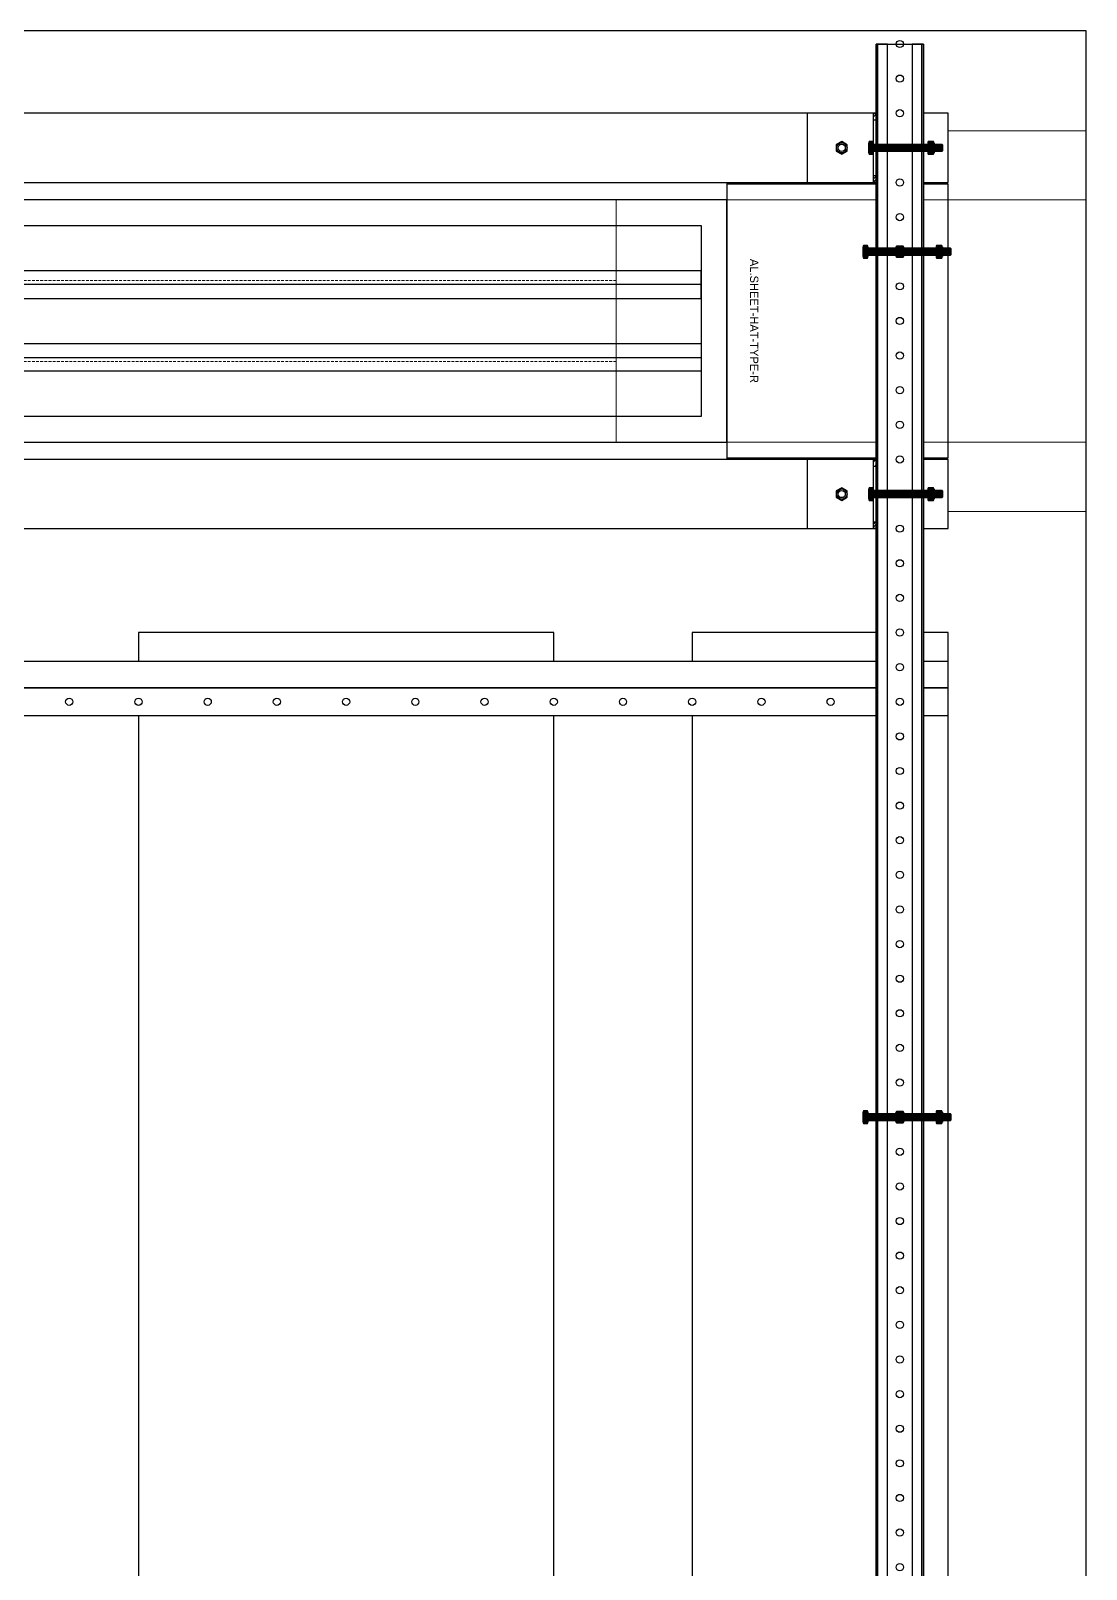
# Model space of a CAD drawing. Header units: millimetres. Extents: x -962357 to -591296, y -223672 to 59420.
# Drawn here: x -752608 to -751845, y -170945 to -169834 of the extents above; entities that cross this region are included whole.
import ezdxf
from ezdxf.enums import TextEntityAlignment as Align

# ---------------------------------------------------------------- set-up
doc = ezdxf.new("R2010")
doc.units = ezdxf.units.MM
doc.linetypes.add('DPA_Hidden 50', pattern=[3, 2, -1])
for name, color, linetype in [('000 - H A T C H', 8, 'Continuous'), ('000 - WIPEOUT', 250, 'Continuous'), ('001 - ASCESSORIES', 251, 'Continuous'), ('A04_TUBE SERIES', 2, 'Continuous'), ('A11_ALU.SOLID SHEET', 2, 'Continuous')]:
    doc.layers.add(name, color=color, linetype=linetype)
doc.layers.add('A-GLAZ-CURT', color=2, linetype='Continuous', lineweight=9)
pattern_1 = [(110, (-0.5, 0), (-0.939693, -0.34202), []), (110, (-0.2012, 0.6409), (-0.939693, -0.34202), [1.25, -0.25, 0, -0.25])]

# ---------------------------------------------------------------- blocks, each defined once
blk = doc.blocks.new('*U4623')
at = {"layer": '001 - ASCESSORIES', "color": 0, "linetype": 'ByBlock'}
blk.add_lwpolyline([(800, 87.5), (-800, 87.5), (-800, -87.5), (800, -87.5)], close=True, dxfattribs=at)
at = {"layer": '001 - ASCESSORIES', "linetype": 'ByBlock'}
for points in [[(-781.5, 69), (781.5, 69), (781.5, -69), (-781.5, -69)], [(781.5, 36.3), (-781.5, 36.3), (-781.5, 16.3), (781.5, 16.3)], [(-781.5, -16.3), (781.5, -16.3), (781.5, -36.3), (-781.5, -36.3)]]:
    blk.add_lwpolyline(points, close=True, dxfattribs=at)
for points in [[(781.5, 26.3), (-781.5, 26.3)], [(-781.5, -26.3), (781.5, -26.3)]]:
    blk.add_lwpolyline(points, dxfattribs=at)
blk = doc.blocks.new('*U4649')
blk.add_attdef('EXTR.OVL-LENGTH_', (-25, -59.1), '', height=5)
blk.add_wipeout([(-25, 0), (25, 0), (25, 4195), (-25, 4195)]).dxf.layer = '000 - WIPEOUT'
at = {"layer": 'A04_TUBE SERIES', "color": 0}
blk.add_lwpolyline([(-25, 0), (25, 0), (25, 4195), (-25, 4195)], close=True, dxfattribs=at)
blk = doc.blocks.new('*U4650')
blk.add_attdef('EXTR.OVL-LENGTH_', (-25, -59.1), '', height=5)
blk.add_wipeout([(-25, 0), (25, 0), (25, 4195), (-25, 4195)]).dxf.layer = '000 - WIPEOUT'
at = {"layer": 'A04_TUBE SERIES', "color": 0}
blk.add_lwpolyline([(-25, 0), (25, 0), (25, 4195), (-25, 4195)], close=True, dxfattribs=at)
blk = doc.blocks.new('*U4861')
at = {"color": 3}
blk.add_wipeout([(-562.5, -450), (562.5, -450), (562.5, -750), (-562.5, -750)], dxfattribs=at).dxf.layer = '000 - WIPEOUT'
at = {"layer": 'A11_ALU.SOLID SHEET', "color": 0, "linetype": 'ByBlock'}
blk.add_lwpolyline([(-562.5, -750), (562.5, -750), (562.5, -450), (-562.5, -450)], close=True, dxfattribs=at)
blk = doc.blocks.new('*U4862')
at = {"layer": 'Defpoints'}
blk.add_point((0, 0), dxfattribs=at)
blk.add_wipeout([(562.5, 250), (562.5, 435), (-562.5, 435), (-562.5, 250)]).dxf.layer = '000 - WIPEOUT'
at = {"layer": 'A11_ALU.SOLID SHEET', "color": 0}
blk.add_lwpolyline([(562.5, 250), (562.5, 435), (-562.5, 435), (-562.5, 250)], close=True, dxfattribs=at)
at = {"layer": 'Defpoints'}
blk.add_point((0, 400), dxfattribs=at)
blk = doc.blocks.new('*U4919')
at = {"linetype": 'ByBlock'}
blk.add_wipeout([(-2235, -39), (-1200, -39), (-1200, 0), (-2235, 0)], dxfattribs=at).dxf.layer = '000 - WIPEOUT'
at = {"layer": '001 - ASCESSORIES', "color": 1, "linetype": 'ByBlock'}
blk.add_lwpolyline([(-1200, 0), (-2235, 0), (-2235, -20), (-1200, -20)], close=True, dxfattribs=at)
at = {"layer": '001 - ASCESSORIES', "linetype": 'ByBlock'}
blk.add_lwpolyline([(-1200, -20), (-2235, -20), (-2235, -39), (-1200, -39)], close=True, dxfattribs=at)
at = {"layer": '001 - ASCESSORIES', "color": 1, "linetype": 'ByBlock'}
for centre in [(-2150, -10), (-2100, -10), (-2050, -10), (-2000, -10), (-1950, -10), (-1900, -10), (-1850, -10), (-1800, -10), (-1750, -10), (-1700, -10), (-1650, -10), (-1600, -10)]:
    blk.add_circle(centre, 2.6, dxfattribs=at)
blk = doc.blocks.new('*U4928')
at = {"layer": 'A11_ALU.SOLID SHEET', "color": 0}
blk.add_lwpolyline([(160, -98.8), (160, 98.8), (0, 98.8), (0, -98.8)], close=True, dxfattribs=at)
at = {"layer": 'Defpoints', "color": 250}
blk.add_point((0, 0), dxfattribs=at)
blk.add_text('AL.SHEET-HAT-TYPE-R', height=6, rotation=270, dxfattribs=at).set_placement((15, 0), align=Align.BOTTOM_CENTER)
blk = doc.blocks.new('*U4936')
at = {"color": 6}
blk.add_wipeout([(775, -17), (-775, -17), (-775, 17), (775, 17)], dxfattribs=at).dxf.layer = '000 - WIPEOUT'
at = {"layer": '001 - ASCESSORIES', "color": 0, "linetype": 'ByBlock'}
for p, q in [((775, 15.8), (-775, 15.8)), ((775, -15.8), (-775, -15.8))]:
    blk.add_line(p, q, dxfattribs=at)
at = {"layer": '001 - ASCESSORIES', "color": 1}
blk.add_lwpolyline([(775, 17), (775, -17), (-775, -17), (-775, 17)], close=True, dxfattribs=at)
at = {"layer": '001 - ASCESSORIES', "color": 0, "linetype": 'ByBlock'}
for points in [[(-775, 17), (-775, 9), (775, 9), (775, 17)], [(-775, -9), (-775, -17), (775, -17), (775, -9)]]:
    blk.add_lwpolyline(points, close=True, dxfattribs=at)
at = {"layer": '001 - ASCESSORIES', "color": 1, "linetype": 'Continuous'}
for centre in [(-775, 0), (-750, 0), (-725, 0), (-700, 0), (-675, 0), (-650, 0), (-625, 0), (-600, 0), (-575, 0), (-550, 0), (-525, 0), (-500, 0), (-475, 0), (-450, 0), (-425, 0), (-400, 0), (-375, 0), (-350, 0), (-325, 0), (-300, 0), (-275, 0), (-250, 0), (-225, 0), (-200, 0), (-175, 0), (-150, 0), (-125, 0), (-100, 0), (-75, 0), (-50, 0), (-25, 0), (0, 0), (25, 0), (50, 0), (75, 0), (100, 0), (125, 0), (150, 0), (175, 0), (200, 0), (225, 0), (250, 0), (275, 0), (300, 0), (325, 0)]:
    blk.add_circle(centre, 2.6, dxfattribs=at)
blk = doc.blocks.new('*U4663')
at = {"layer": '001 - ASCESSORIES', "color": 0}
blk.add_lwpolyline([(4.6, 0), (2.3, 4), (-2.3, 4), (-4.6, 0), (-2.3, -4), (2.3, -4)], close=True, dxfattribs=at)
at = {"layer": '001 - ASCESSORIES', "color": 8}
blk.add_circle((0, 0), 3.85, dxfattribs=at)
at = {"layer": '001 - ASCESSORIES', "color": 0}
blk.add_circle((0, 0), 2.6, dxfattribs=at)
blk = doc.blocks.new('*U4664')
at = {"layer": '000 - H A T C H'}
h = blk.add_hatch(color=250, dxfattribs=at)
h.dxf.hatch_style = 1
h.paths.add_polyline_path([(4, -2.3), (4, 2.3), (0, 4.6), (-4, 2.3), (-4, -2.3), (0, -4.6)])
h.paths.add_polyline_path([(0, -2.6, -1), (0, 2.6, -1)], flags=16)
at = {"layer": '001 - ASCESSORIES', "color": 0, "rotation": 270}
blk.add_blockref('*U4663', (0, 0), dxfattribs=at)
blk = doc.blocks.new('*U4682')
at = {"color": 1}
for p, q in [((-3.5, 3.5), (3.5, 3.5)), ((-3.5, 0), (3.5, 0))]:
    blk.add_line(p, q, dxfattribs=at)
at = {"color": 0}
for points in [[(-2.3, 3.2, 0.249855), (-4.6, 3.2), (-4.6, 0.3, 0.249855), (-2.3, 0.3)], [(2.3, 3.2, 0.062432), (0, 3.5, 0.062432), (-2.3, 3.2), (-2.3, 0.3, 0.061701), (0, 0, 0.061701), (2.3, 0.3)], [(4.6, 3.2, 0.249855), (2.3, 3.2), (2.3, 0.3, 0.249855), (4.6, 0.3)]]:
    blk.add_lwpolyline(points, format="xyb", close=True, dxfattribs=at)
blk = doc.blocks.new('*U4696')
at = {"layer": '000 - H A T C H'}
h = blk.add_hatch(dxfattribs=at)
h.set_pattern_fill('ANSI35', color=8, scale=4, angle=65)
h.set_pattern_definition(pattern_1)
h.paths.add_polyline_path([(0, -2.5), (59.5, -2.5), (59.5, 2.5), (0, 2.5)])
at = {"color": 8}
blk.add_line((59.5, -2.5), (59.5, 2.5), dxfattribs=at)
at = {"color": 1}
blk.add_lwpolyline([(59.5, 2.5), (0, 2.5), (0, -2.5), (59.5, -2.5), (60, -2), (60, 2)], close=True, dxfattribs=at)
blk = doc.blocks.new('*U4748')
at = {"layer": '000 - H A T C H'}
h = blk.add_hatch(color=250, dxfattribs=at)
h.dxf.hatch_style = 1
edge = h.paths.add_edge_path()
edge.add_line((-0.3, -4.6), (-3.2, -4.6))
edge.add_arc((-1, -3.5), 2.45, 180, 208.0569, ccw=False)
edge.add_line((-3.5, -3.5), (-3.5, 0))
edge.add_arc((5.9, 0), 9.36, 179.9761, 180.0239, ccw=False)
edge.add_line((-3.5, 0), (-3.5, 0))
edge.add_arc((5.9, 0), 9.36, 179.9761, 180.0239, ccw=False)
edge.add_line((-3.5, 0), (-3.5, 3.5))
edge.add_arc((-1, 3.5), 2.45, 151.9431, 180, ccw=False)
edge.add_line((-3.2, 4.6), (-0.3, 4.6))
edge.add_arc((-2.5, 3.5), 2.45, 360, 388.0569, ccw=False)
edge.add_line((0, 3.5), (0, -3.5))
edge.add_arc((-2.5, -3.5), 2.45, 331.9431, 360, ccw=False)
blk.add_blockref('*U4696', (0, 0))
at = {"layer": '001 - ASCESSORIES', "rotation": 90}
blk.add_blockref('*U4682', (0, 0), dxfattribs=at)
blk = doc.blocks.new('*U4662')
at = {"color": 1}
for p, q in [((-3.5, 4.5), (3.5, 4.5)), ((-3.5, 0), (3.5, 0))]:
    blk.add_line(p, q, dxfattribs=at)
at = {"color": 0}
for points in [[(-2.3, 4.2, 0.249893), (-4.6, 4.2), (-4.6, 0.3, 0.249893), (-2.3, 0.3)], [(2.3, 4.2, 0.062422), (0, 4.5, 0.062422), (-2.3, 4.2), (-2.3, 0.3, 0.061692), (0, 0, 0.061692), (2.3, 0.3)], [(4.6, 4.2, 0.249893), (2.3, 4.2), (2.3, 0.3, 0.249893), (4.6, 0.3)]]:
    blk.add_lwpolyline(points, format="xyb", close=True, dxfattribs=at)
blk = doc.blocks.new('*U4707')
at = {"layer": '000 - H A T C H'}
h = blk.add_hatch(color=250, dxfattribs=at)
h.dxf.hatch_style = 1
edge = h.paths.add_edge_path()
edge.add_line((0.3, 4.6), (4.2, 4.6))
edge.add_arc((2, 3.5), 2.45, 0, 28.0609, ccw=False)
edge.add_line((4.5, 3.5), (4.5, 0))
edge.add_arc((-4.9, 0), 9.36, -0.0239, 0.0239, ccw=False)
edge.add_line((4.5, 0), (4.5, 0))
edge.add_arc((-4.9, 0), 9.36, -0.0239, 0.0239, ccw=False)
edge.add_line((4.5, 0), (4.5, -3.5))
edge.add_arc((2, -3.5), 2.45, -28.0609, 0, ccw=False)
edge.add_line((4.2, -4.6), (0.3, -4.6))
edge.add_arc((2.5, -3.5), 2.45, 180, 208.0609, ccw=False)
edge.add_line((0, -3.5), (0, 3.5))
edge.add_arc((2.5, 3.5), 2.45, 151.9391, 180, ccw=False)
at = {"layer": '001 - ASCESSORIES', "color": 0, "rotation": 270}
blk.add_blockref('*U4662', (0, 0), dxfattribs=at)
blk = doc.blocks.new('*U4821')
at = {"layer": '001 - ASCESSORIES'}
blk.add_blockref('*U4748', (-23, 0), dxfattribs=at)
at = {"layer": '001 - ASCESSORIES', "color": 2}
for rotation in [90, 90, 270, 270]:
    blk.add_blockref('*U4664', (0, 0), dxfattribs=dict(at, rotation=rotation))
at = {"layer": '001 - ASCESSORIES', "color": 1}
blk.add_blockref('*U4707', (26.2, 0), dxfattribs=at)
blk = doc.blocks.new('000 - ASSCESSORIES_FAMELINE_AL.EXTR._L-PROFILE_50x68mm._non-code_TOP_VIEW')
blk.add_wipeout([(-50, -25), (0, -25), (0, 25), (-50, 25)]).dxf.layer = '000 - WIPEOUT'
at = {"layer": '000 - H A T C H'}
h = blk.add_hatch(dxfattribs=at)
h.set_pattern_fill('ANSI32', color=8, scale=0.5)
h.set_pattern_definition([(45, (-14193.569, 11847.092), (-3.367596, 3.367596), []), (45, (-14191.324, 11847.092), (-3.367596, 3.367596), [])])
h.paths.add_polyline_path([(-2, 20), (0, 20), (0, 25), (-2, 25)])
h.paths.add_polyline_path([(0, -20), (-2, -20), (-2, -25), (0, -25)])
at = {"layer": '001 - ASCESSORIES', "color": 0}
for p, q in [((0, 20), (-2, 20)), ((-2, -20), (0, -20))]:
    blk.add_line(p, q, dxfattribs=at)
at = {"layer": '001 - ASCESSORIES', "color": 1}
blk.add_line((-2, -20), (-2, 20), dxfattribs=at)
at = {"layer": '001 - ASCESSORIES'}
blk.add_lwpolyline([(-50, -25), (0, -25), (0, 25), (-50, 25)], close=True, dxfattribs=at)
at = {"layer": '001 - ASCESSORIES', "color": 0}
for points in [[(-2, 25), (0, 25), (0, 20), (-2, 20)], [(-2, -20), (0, -20), (0, -25), (-2, -25)]]:
    blk.add_lwpolyline(points, close=True, dxfattribs=at)
at = {"layer": '001 - ASCESSORIES', "color": 1}
blk.add_circle((-25, 0), 2.6, dxfattribs=at)
blk = doc.blocks.new('*U4738')
at = {"layer": '001 - ASCESSORIES', "color": 0}
blk.add_blockref('000 - ASSCESSORIES_FAMELINE_AL.EXTR._L-PROFILE_50x68mm._non-code_TOP_VIEW', (0, 0), dxfattribs=at)
blk = doc.blocks.new('*U4683')
blk.add_circle((0, 0), 3.66)
at = {"layer": '001 - ASCESSORIES', "color": 0}
blk.add_lwpolyline([(4.6, 0), (2.3, 4), (-2.3, 4), (-4.6, 0), (-2.3, -4), (2.3, -4)], close=True, dxfattribs=at)
at = {"layer": '001 - ASCESSORIES', "color": 8}
blk.add_circle((0, 0), 3.85, dxfattribs=at)
blk = doc.blocks.new('*U4715')
at = {"layer": '001 - ASCESSORIES', "rotation": 90}
blk.add_blockref('*U4683', (0, 0), dxfattribs=at)
blk = doc.blocks.new('*U4751')
at = {"layer": '001 - ASCESSORIES'}
blk.add_blockref('*U4715', (0, 0), dxfattribs=at)
blk = doc.blocks.new('*U4694')
at = {"layer": '000 - H A T C H'}
h = blk.add_hatch(dxfattribs=at)
h.set_pattern_fill('ANSI35', color=8, scale=4, angle=65)
h.set_pattern_definition(pattern_1)
h.paths.add_polyline_path([(0, -2.5), (49.5, -2.5), (49.5, 2.5), (0, 2.5)])
at = {"color": 8}
blk.add_line((49.5, -2.5), (49.5, 2.5), dxfattribs=at)
at = {"color": 1}
blk.add_lwpolyline([(49.5, 2.5), (0, 2.5), (0, -2.5), (49.5, -2.5), (50, -2), (50, 2)], close=True, dxfattribs=at)
blk = doc.blocks.new('*U4746')
at = {"layer": '000 - H A T C H'}
h = blk.add_hatch(color=250, dxfattribs=at)
h.dxf.hatch_style = 1
edge = h.paths.add_edge_path()
edge.add_line((-0.3, -4.6), (-3.2, -4.6))
edge.add_arc((-1, -3.5), 2.45, 180, 208.0569, ccw=False)
edge.add_line((-3.5, -3.5), (-3.5, 0))
edge.add_arc((5.9, 0), 9.36, 179.9761, 180.0239, ccw=False)
edge.add_line((-3.5, 0), (-3.5, 0))
edge.add_arc((5.9, 0), 9.36, 179.9761, 180.0239, ccw=False)
edge.add_line((-3.5, 0), (-3.5, 3.5))
edge.add_arc((-1, 3.5), 2.45, 151.9431, 180, ccw=False)
edge.add_line((-3.2, 4.6), (-0.3, 4.6))
edge.add_arc((-2.5, 3.5), 2.45, 360, 388.0569, ccw=False)
edge.add_line((0, 3.5), (0, -3.5))
edge.add_arc((-2.5, -3.5), 2.45, 331.9431, 360, ccw=False)
blk.add_blockref('*U4694', (0, 0))
at = {"layer": '001 - ASCESSORIES', "rotation": 90}
blk.add_blockref('*U4682', (0, 0), dxfattribs=at)
blk = doc.blocks.new('*U4752')
at = {"layer": '001 - ASCESSORIES'}
for name, p in [('*U4746', (0, 0)), ('*U4707', (39.2, 0))]:
    blk.add_blockref(name, p, dxfattribs=at)
blk = doc.blocks.new('*U4794')
at = {"color": 2}
blk.add_blockref('*U4738', (0, 0), dxfattribs=at)
for name, p in [('*U4751', (-25, 0)), ('*U4752', (-2, 0))]:
    blk.add_blockref(name, p)
blk = doc.blocks.new('*U4956')
blk.add_lwpolyline([(-7165.5, 4263), (-7165.5, 5940.1), (-11560, 5940.1), (-11560, 4315), (-18103.4, 4315), (-18103.4, 550), (-9016.6, 550), (-9016.6, 4265)], close=True)
blk.add_blockref('*U4623', (-8225, 5730.5))
at = {"layer": 'A04_TUBE SERIES', "color": 0, "linetype": 'ByBlock', "rotation": 270}
for name, p in [('*U4649', (-11460, 5855.5)), ('*U4650', (-11460, 5605.5))]:
    blk.add_blockref(name, p, dxfattribs=at)
at = {"layer": 'A11_ALU.SOLID SHEET', "color": 0, "linetype": 'ByBlock', "rotation": 90}
blk.add_blockref('*U4861', (-8300, 4943), dxfattribs=at)
at = {"layer": 'A11_ALU.SOLID SHEET', "color": 1}
blk.add_blockref('*U4928', (-7425, 5730.5), dxfattribs=at)
at = {"layer": 'A11_ALU.SOLID SHEET', "color": 0, "linetype": 'ByBlock', "rotation": 270}
blk.add_blockref('*U4862', (-7700, 4943), dxfattribs=at)
at = {"layer": '001 - ASCESSORIES', "linetype": 'ByBlock', "rotation": 180}
blk.add_blockref('*U4919', (-9500, 5445.5), dxfattribs=at)
at = {"layer": '001 - ASCESSORIES', "linetype": 'ByBlock', "rotation": 270}
blk.add_blockref('*U4936', (-7300, 5155.5), dxfattribs=at)
at = {"layer": '001 - ASCESSORIES', "linetype": 'ByBlock'}
for name, p in [('*U4794', (-7317, 5855.5)), ('*U4821', (-7300, 5780.5)), ('*U4794', (-7317, 5605.5)), ('*U4821', (-7300, 5155.5))]:
    blk.add_blockref(name, p, dxfattribs=at)
blk = doc.blocks.new('DPA_CP_Metal Ceiling Air Supply1 - Linear Diffuser Air Supply-12447243-4160-01 UPPER PLATFORM LEVEL - REFLECTED CEILING PLAN')
at = {"layer": 'A-GLAZ-CURT'}
for p, q in [((-753707.4, 9174), (-753707.4, 9449)), ((-753707.4, 9449), (-752107.4, 9449)), ((-753707.4, 9174), (-753707.4, 9449)), ((-753707.4, 9449), (-752107.4, 9449)), ((-753707.4, 9449), (-752107.4, 9449)), ((-753707.4, 9174), (-753707.4, 9449)), ((-752107.4, 9174), (-752107.4, 9449)), ((-752107.4, 9449), (-752107.4, 9174)), ((-752107.4, 9449), (-752107.4, 9174)), ((-752107.4, 9399), (-753707.4, 9399)), ((-753627.4, 9399), (-753627.4, 9224)), ((-752187.4, 9399), (-752187.4, 9224)), ((-752107.4, 9224), (-753707.4, 9224)), ((-753707.4, 9174), (-752107.4, 9174)), ((-752107.4, 9174), (-753707.4, 9174)), ((-752107.4, 9174), (-753707.4, 9174))]:
    blk.add_line(p, q, dxfattribs=at)
at = {"layer": 'A-GLAZ-CURT', "linetype": 'DPA_Hidden 50'}
for p, q in [((-752187.4, 9340.7), (-753627.4, 9340.7)), ((-752187.4, 9282.4), (-753627.4, 9282.4))]:
    blk.add_line(p, q, dxfattribs=at)
blk = doc.blocks.new('DPA_CP_Metal Ceiling Panel1 - Horizontal with Gap-12454129-4160-01 UPPER PLATFORM LEVEL - REFLECTED CEILING PLAN')
at = {"layer": 'A-GLAZ-CURT'}
for p, q in [((-752107.4, 9174), (-752107.4, 9449)), ((-752107.4, 9174), (-752107.4, 9449)), ((-752107.4, 9449), (-751847.9, 9449)), ((-752107.4, 9449), (-751847.9, 9449)), ((-752107.4, 9174), (-752107.4, 9449)), ((-752107.4, 9399), (-751847.9, 9399)), ((-752107.4, 9224), (-751847.9, 9224)), ((-752107.4, 9174), (-751847.9, 9174)), ((-751847.9, 9174), (-752107.4, 9174)), ((-751847.9, 9174), (-752107.4, 9174))]:
    blk.add_line(p, q, dxfattribs=at)
blk = doc.blocks.new('*U340')
at = {"layer": '001 - ASCESSORIES', "color": 0, "linetype": 'ByBlock'}
blk.add_lwpolyline([(800, 87.5), (-800, 87.5), (-800, -87.5), (800, -87.5)], close=True, dxfattribs=at)
at = {"layer": '001 - ASCESSORIES', "linetype": 'ByBlock'}
for points in [[(-781.5, 69), (781.5, 69), (781.5, -69), (-781.5, -69)], [(781.5, 36.3), (-781.5, 36.3), (-781.5, 16.3), (781.5, 16.3)], [(-781.5, -16.3), (781.5, -16.3), (781.5, -36.3), (-781.5, -36.3)]]:
    blk.add_lwpolyline(points, close=True, dxfattribs=at)
for points in [[(781.5, 26.3), (-781.5, 26.3)], [(-781.5, -26.3), (781.5, -26.3)]]:
    blk.add_lwpolyline(points, dxfattribs=at)
blk = doc.blocks.new('*U727')
blk.add_attdef('EXTR.OVL-LENGTH_', (-25, -59.1), '', height=5)
blk.add_wipeout([(-25, 0), (25, 0), (25, 4195), (-25, 4195)]).dxf.layer = '000 - WIPEOUT'
at = {"layer": 'A04_TUBE SERIES', "color": 0}
blk.add_lwpolyline([(-25, 0), (25, 0), (25, 4195), (-25, 4195)], close=True, dxfattribs=at)
blk = doc.blocks.new('*U728')
blk.add_attdef('EXTR.OVL-LENGTH_', (-25, -59.1), '', height=5)
blk.add_wipeout([(-25, 0), (25, 0), (25, 4195), (-25, 4195)]).dxf.layer = '000 - WIPEOUT'
at = {"layer": 'A04_TUBE SERIES', "color": 0}
blk.add_lwpolyline([(-25, 0), (25, 0), (25, 4195), (-25, 4195)], close=True, dxfattribs=at)
blk = doc.blocks.new('*U700')
at = {"color": 3}
blk.add_wipeout([(-562.5, -450), (562.5, -450), (562.5, -750), (-562.5, -750)], dxfattribs=at).dxf.layer = '000 - WIPEOUT'
at = {"layer": 'A11_ALU.SOLID SHEET', "color": 0, "linetype": 'ByBlock'}
blk.add_lwpolyline([(-562.5, -750), (562.5, -750), (562.5, -450), (-562.5, -450)], close=True, dxfattribs=at)
blk = doc.blocks.new('*U477')
at = {"layer": 'Defpoints'}
blk.add_point((0, 0), dxfattribs=at)
blk.add_wipeout([(562.5, 250), (562.5, 435), (-562.5, 435), (-562.5, 250)]).dxf.layer = '000 - WIPEOUT'
at = {"layer": 'A11_ALU.SOLID SHEET', "color": 0}
blk.add_lwpolyline([(562.5, 250), (562.5, 435), (-562.5, 435), (-562.5, 250)], close=True, dxfattribs=at)
at = {"layer": 'Defpoints'}
blk.add_point((0, 400), dxfattribs=at)
blk = doc.blocks.new('*U533')
at = {"linetype": 'ByBlock'}
blk.add_wipeout([(-2235, -39), (-1200, -39), (-1200, 0), (-2235, 0)], dxfattribs=at).dxf.layer = '000 - WIPEOUT'
at = {"layer": '001 - ASCESSORIES', "color": 1, "linetype": 'ByBlock'}
blk.add_lwpolyline([(-1200, 0), (-2235, 0), (-2235, -20), (-1200, -20)], close=True, dxfattribs=at)
at = {"layer": '001 - ASCESSORIES', "linetype": 'ByBlock'}
blk.add_lwpolyline([(-1200, -20), (-2235, -20), (-2235, -39), (-1200, -39)], close=True, dxfattribs=at)
at = {"layer": '001 - ASCESSORIES', "color": 1, "linetype": 'ByBlock'}
for centre in [(-2150, -10), (-2100, -10), (-2050, -10), (-2000, -10), (-1950, -10), (-1900, -10), (-1850, -10), (-1800, -10), (-1750, -10), (-1700, -10), (-1650, -10), (-1600, -10)]:
    blk.add_circle(centre, 2.6, dxfattribs=at)
blk = doc.blocks.new('*U542')
at = {"layer": 'A11_ALU.SOLID SHEET', "color": 0}
blk.add_lwpolyline([(160, -98.8), (160, 98.8), (0, 98.8), (0, -98.8)], close=True, dxfattribs=at)
at = {"layer": 'Defpoints', "color": 250}
blk.add_point((0, 0), dxfattribs=at)
blk.add_text('AL.SHEET-HAT-TYPE-R', height=6, rotation=270, dxfattribs=at).set_placement((15, 0), align=Align.BOTTOM_CENTER)
blk = doc.blocks.new('*U549')
at = {"color": 6}
blk.add_wipeout([(775, -17), (-775, -17), (-775, 17), (775, 17)], dxfattribs=at).dxf.layer = '000 - WIPEOUT'
at = {"layer": '001 - ASCESSORIES', "color": 0, "linetype": 'ByBlock'}
for p, q in [((775, 15.8), (-775, 15.8)), ((775, -15.8), (-775, -15.8))]:
    blk.add_line(p, q, dxfattribs=at)
at = {"layer": '001 - ASCESSORIES', "color": 1}
blk.add_lwpolyline([(775, 17), (775, -17), (-775, -17), (-775, 17)], close=True, dxfattribs=at)
at = {"layer": '001 - ASCESSORIES', "color": 0, "linetype": 'ByBlock'}
for points in [[(-775, 17), (-775, 9), (775, 9), (775, 17)], [(-775, -9), (-775, -17), (775, -17), (775, -9)]]:
    blk.add_lwpolyline(points, close=True, dxfattribs=at)
at = {"layer": '001 - ASCESSORIES', "color": 1, "linetype": 'Continuous'}
for centre in [(-775, 0), (-750, 0), (-725, 0), (-700, 0), (-675, 0), (-650, 0), (-625, 0), (-600, 0), (-575, 0), (-550, 0), (-525, 0), (-500, 0), (-475, 0), (-450, 0), (-425, 0), (-400, 0), (-375, 0), (-350, 0), (-325, 0), (-300, 0), (-275, 0), (-250, 0), (-225, 0), (-200, 0), (-175, 0), (-150, 0), (-125, 0), (-100, 0), (-75, 0), (-50, 0), (-25, 0), (0, 0), (25, 0), (50, 0), (75, 0), (100, 0), (125, 0), (150, 0), (175, 0), (200, 0), (225, 0), (250, 0), (275, 0), (300, 0), (325, 0)]:
    blk.add_circle(centre, 2.6, dxfattribs=at)
blk = doc.blocks.new('*U350')
at = {"layer": '001 - ASCESSORIES', "color": 0}
blk.add_lwpolyline([(4.6, 0), (2.3, 4), (-2.3, 4), (-4.6, 0), (-2.3, -4), (2.3, -4)], close=True, dxfattribs=at)
at = {"layer": '001 - ASCESSORIES', "color": 8}
blk.add_circle((0, 0), 3.85, dxfattribs=at)
at = {"layer": '001 - ASCESSORIES', "color": 0}
blk.add_circle((0, 0), 2.6, dxfattribs=at)
blk = doc.blocks.new('*U671')
at = {"layer": '000 - H A T C H'}
h = blk.add_hatch(color=250, dxfattribs=at)
h.dxf.hatch_style = 1
h.paths.add_polyline_path([(4, -2.3), (4, 2.3), (0, 4.6), (-4, 2.3), (-4, -2.3), (0, -4.6)])
h.paths.add_polyline_path([(0, -2.6, -1), (0, 2.6, -1)], flags=16)
at = {"layer": '001 - ASCESSORIES', "color": 0, "rotation": 270}
blk.add_blockref('*U350', (0, 0), dxfattribs=at)
blk = doc.blocks.new('*U351')
at = {"color": 1}
for p, q in [((-3.5, 3.5), (3.5, 3.5)), ((-3.5, 0), (3.5, 0))]:
    blk.add_line(p, q, dxfattribs=at)
at = {"color": 0}
for points in [[(-2.3, 3.2, 0.249855), (-4.6, 3.2), (-4.6, 0.3, 0.249855), (-2.3, 0.3)], [(2.3, 3.2, 0.062432), (0, 3.5, 0.062432), (-2.3, 3.2), (-2.3, 0.3, 0.061701), (0, 0, 0.061701), (2.3, 0.3)], [(4.6, 3.2, 0.249855), (2.3, 3.2), (2.3, 0.3, 0.249855), (4.6, 0.3)]]:
    blk.add_lwpolyline(points, format="xyb", close=True, dxfattribs=at)
blk = doc.blocks.new('*U365')
at = {"layer": '000 - H A T C H'}
h = blk.add_hatch(dxfattribs=at)
h.set_pattern_fill('ANSI35', color=8, scale=4, angle=65)
h.set_pattern_definition(pattern_1)
h.paths.add_polyline_path([(0, -2.5), (59.5, -2.5), (59.5, 2.5), (0, 2.5)])
at = {"color": 8}
blk.add_line((59.5, -2.5), (59.5, 2.5), dxfattribs=at)
at = {"color": 1}
blk.add_lwpolyline([(59.5, 2.5), (0, 2.5), (0, -2.5), (59.5, -2.5), (60, -2), (60, 2)], close=True, dxfattribs=at)
blk = doc.blocks.new('*U583')
at = {"layer": '000 - H A T C H'}
h = blk.add_hatch(color=250, dxfattribs=at)
h.dxf.hatch_style = 1
edge = h.paths.add_edge_path()
edge.add_line((-0.3, -4.6), (-3.2, -4.6))
edge.add_arc((-1, -3.5), 2.45, 180, 208.0569, ccw=False)
edge.add_line((-3.5, -3.5), (-3.5, 0))
edge.add_arc((5.9, 0), 9.36, 179.9761, 180.0239, ccw=False)
edge.add_line((-3.5, 0), (-3.5, 0))
edge.add_arc((5.9, 0), 9.36, 179.9761, 180.0239, ccw=False)
edge.add_line((-3.5, 0), (-3.5, 3.5))
edge.add_arc((-1, 3.5), 2.45, 151.9431, 180, ccw=False)
edge.add_line((-3.2, 4.6), (-0.3, 4.6))
edge.add_arc((-2.5, 3.5), 2.45, 360, 388.0569, ccw=False)
edge.add_line((0, 3.5), (0, -3.5))
edge.add_arc((-2.5, -3.5), 2.45, 331.9431, 360, ccw=False)
blk.add_blockref('*U365', (0, 0))
at = {"layer": '001 - ASCESSORIES', "rotation": 90}
blk.add_blockref('*U351', (0, 0), dxfattribs=at)
blk = doc.blocks.new('*U349')
at = {"color": 1}
for p, q in [((-3.5, 4.5), (3.5, 4.5)), ((-3.5, 0), (3.5, 0))]:
    blk.add_line(p, q, dxfattribs=at)
at = {"color": 0}
for points in [[(-2.3, 4.2, 0.249893), (-4.6, 4.2), (-4.6, 0.3, 0.249893), (-2.3, 0.3)], [(2.3, 4.2, 0.062422), (0, 4.5, 0.062422), (-2.3, 4.2), (-2.3, 0.3, 0.061692), (0, 0, 0.061692), (2.3, 0.3)], [(4.6, 4.2, 0.249893), (2.3, 4.2), (2.3, 0.3, 0.249893), (4.6, 0.3)]]:
    blk.add_lwpolyline(points, format="xyb", close=True, dxfattribs=at)
blk = doc.blocks.new('*U667')
at = {"layer": '000 - H A T C H'}
h = blk.add_hatch(color=250, dxfattribs=at)
h.dxf.hatch_style = 1
edge = h.paths.add_edge_path()
edge.add_line((0.3, 4.6), (4.2, 4.6))
edge.add_arc((2, 3.5), 2.45, 0, 28.0609, ccw=False)
edge.add_line((4.5, 3.5), (4.5, 0))
edge.add_arc((-4.9, 0), 9.36, -0.0239, 0.0239, ccw=False)
edge.add_line((4.5, 0), (4.5, 0))
edge.add_arc((-4.9, 0), 9.36, -0.0239, 0.0239, ccw=False)
edge.add_line((4.5, 0), (4.5, -3.5))
edge.add_arc((2, -3.5), 2.45, -28.0609, 0, ccw=False)
edge.add_line((4.2, -4.6), (0.3, -4.6))
edge.add_arc((2.5, -3.5), 2.45, 180, 208.0609, ccw=False)
edge.add_line((0, -3.5), (0, 3.5))
edge.add_arc((2.5, 3.5), 2.45, 151.9391, 180, ccw=False)
at = {"layer": '001 - ASCESSORIES', "color": 0, "rotation": 270}
blk.add_blockref('*U349', (0, 0), dxfattribs=at)
blk = doc.blocks.new('*U686')
at = {"layer": '001 - ASCESSORIES'}
blk.add_blockref('*U583', (-23, 0), dxfattribs=at)
at = {"layer": '001 - ASCESSORIES', "color": 2}
for rotation in [90, 90, 270, 270]:
    blk.add_blockref('*U671', (0, 0), dxfattribs=dict(at, rotation=rotation))
at = {"layer": '001 - ASCESSORIES', "color": 1}
blk.add_blockref('*U667', (26.2, 0), dxfattribs=at)
blk = doc.blocks.new('*U573')
at = {"layer": '001 - ASCESSORIES', "color": 0}
blk.add_blockref('000 - ASSCESSORIES_FAMELINE_AL.EXTR._L-PROFILE_50x68mm._non-code_TOP_VIEW', (0, 0), dxfattribs=at)
blk = doc.blocks.new('*U352')
blk.add_circle((0, 0), 3.66)
at = {"layer": '001 - ASCESSORIES', "color": 0}
blk.add_lwpolyline([(4.6, 0), (2.3, 4), (-2.3, 4), (-4.6, 0), (-2.3, -4), (2.3, -4)], close=True, dxfattribs=at)
at = {"layer": '001 - ASCESSORIES', "color": 8}
blk.add_circle((0, 0), 3.85, dxfattribs=at)
blk = doc.blocks.new('*U662')
at = {"layer": '001 - ASCESSORIES', "rotation": 90}
blk.add_blockref('*U352', (0, 0), dxfattribs=at)
blk = doc.blocks.new('*U569')
at = {"layer": '001 - ASCESSORIES'}
blk.add_blockref('*U662', (0, 0), dxfattribs=at)
blk = doc.blocks.new('*U363')
at = {"layer": '000 - H A T C H'}
h = blk.add_hatch(dxfattribs=at)
h.set_pattern_fill('ANSI35', color=8, scale=4, angle=65)
h.set_pattern_definition(pattern_1)
h.paths.add_polyline_path([(0, -2.5), (49.5, -2.5), (49.5, 2.5), (0, 2.5)])
at = {"color": 8}
blk.add_line((49.5, -2.5), (49.5, 2.5), dxfattribs=at)
at = {"color": 1}
blk.add_lwpolyline([(49.5, 2.5), (0, 2.5), (0, -2.5), (49.5, -2.5), (50, -2), (50, 2)], close=True, dxfattribs=at)
blk = doc.blocks.new('*U584')
at = {"layer": '000 - H A T C H'}
h = blk.add_hatch(color=250, dxfattribs=at)
h.dxf.hatch_style = 1
edge = h.paths.add_edge_path()
edge.add_line((-0.3, -4.6), (-3.2, -4.6))
edge.add_arc((-1, -3.5), 2.45, 180, 208.0569, ccw=False)
edge.add_line((-3.5, -3.5), (-3.5, 0))
edge.add_arc((5.9, 0), 9.36, 179.9761, 180.0239, ccw=False)
edge.add_line((-3.5, 0), (-3.5, 0))
edge.add_arc((5.9, 0), 9.36, 179.9761, 180.0239, ccw=False)
edge.add_line((-3.5, 0), (-3.5, 3.5))
edge.add_arc((-1, 3.5), 2.45, 151.9431, 180, ccw=False)
edge.add_line((-3.2, 4.6), (-0.3, 4.6))
edge.add_arc((-2.5, 3.5), 2.45, 360, 388.0569, ccw=False)
edge.add_line((0, 3.5), (0, -3.5))
edge.add_arc((-2.5, -3.5), 2.45, 331.9431, 360, ccw=False)
blk.add_blockref('*U363', (0, 0))
at = {"layer": '001 - ASCESSORIES', "rotation": 90}
blk.add_blockref('*U351', (0, 0), dxfattribs=at)
blk = doc.blocks.new('*U680')
at = {"layer": '001 - ASCESSORIES'}
for name, p in [('*U584', (0, 0)), ('*U667', (39.2, 0))]:
    blk.add_blockref(name, p, dxfattribs=at)
blk = doc.blocks.new('*U681')
at = {"color": 2}
blk.add_blockref('*U573', (0, 0), dxfattribs=at)
for name, p in [('*U569', (-25, 0)), ('*U680', (-2, 0))]:
    blk.add_blockref(name, p)

msp = doc.modelspace()

# ---------------------------------------------------------------- block references
at = {"layer": 'A-GLAZ-CURT'}
for name in ['DPA_CP_Metal Ceiling Air Supply1 - Linear Diffuser Air Supply-12447243-4160-01 UPPER PLATFORM LEVEL - REFLECTED CEILING PLAN', 'DPA_CP_Metal Ceiling Panel1 - Horizontal with Gap-12454129-4160-01 UPPER PLATFORM LEVEL - REFLECTED CEILING PLAN']:
    msp.add_blockref(name, (2.5, -179355.5), dxfattribs=at)

# ---------------------------------------------------------------- next in the draw order: block references
msp.add_blockref('*U4956', (-744680, -175774.4))

# ---------------------------------------------------------------- next in the draw order: linework, layer by layer
msp.add_lwpolyline([(-751845.5, -171511.4), (-751845.5, -169834.3), (-756240, -169834.3), (-756240, -171459.4), (-762783.4, -171459.4), (-762783.4, -175224.4), (-753696.6, -175224.4), (-753696.6, -171509.4)], close=True)

# ---------------------------------------------------------------- next in the draw order: block references
msp.add_blockref('*U340', (-752905, -170043.9))

# ---------------------------------------------------------------- next in the draw order: block references
at = {"layer": 'A04_TUBE SERIES', "color": 0, "linetype": 'ByBlock', "rotation": 270}
for name, p in [('*U727', (-756140, -169918.9)), ('*U728', (-756140, -170168.9))]:
    msp.add_blockref(name, p, dxfattribs=at)
at = {"layer": 'A11_ALU.SOLID SHEET', "color": 0, "linetype": 'ByBlock', "rotation": 90}
msp.add_blockref('*U700', (-752980, -170831.4), dxfattribs=at)

# ---------------------------------------------------------------- next in the draw order: block references
at = {"layer": 'A11_ALU.SOLID SHEET', "color": 1}
msp.add_blockref('*U542', (-752105, -170043.9), dxfattribs=at)
at = {"layer": 'A11_ALU.SOLID SHEET', "color": 0, "linetype": 'ByBlock', "rotation": 270}
msp.add_blockref('*U477', (-752380, -170831.4), dxfattribs=at)

# ---------------------------------------------------------------- next in the draw order: block references
at = {"layer": '001 - ASCESSORIES', "linetype": 'ByBlock', "rotation": 180}
msp.add_blockref('*U533', (-754180, -170328.9), dxfattribs=at)

# ---------------------------------------------------------------- next in the draw order: block references
at = {"layer": '001 - ASCESSORIES', "linetype": 'ByBlock', "rotation": 270}
msp.add_blockref('*U549', (-751980, -170618.9), dxfattribs=at)

# ---------------------------------------------------------------- next in the draw order: block references
at = {"layer": '001 - ASCESSORIES', "linetype": 'ByBlock'}
for name, p in [('*U681', (-751997, -169918.9)), ('*U686', (-751980, -169993.9)), ('*U681', (-751997, -170168.9)), ('*U686', (-751980, -170618.9))]:
    msp.add_blockref(name, p, dxfattribs=at)

doc.saveas('drawing.dxf')
